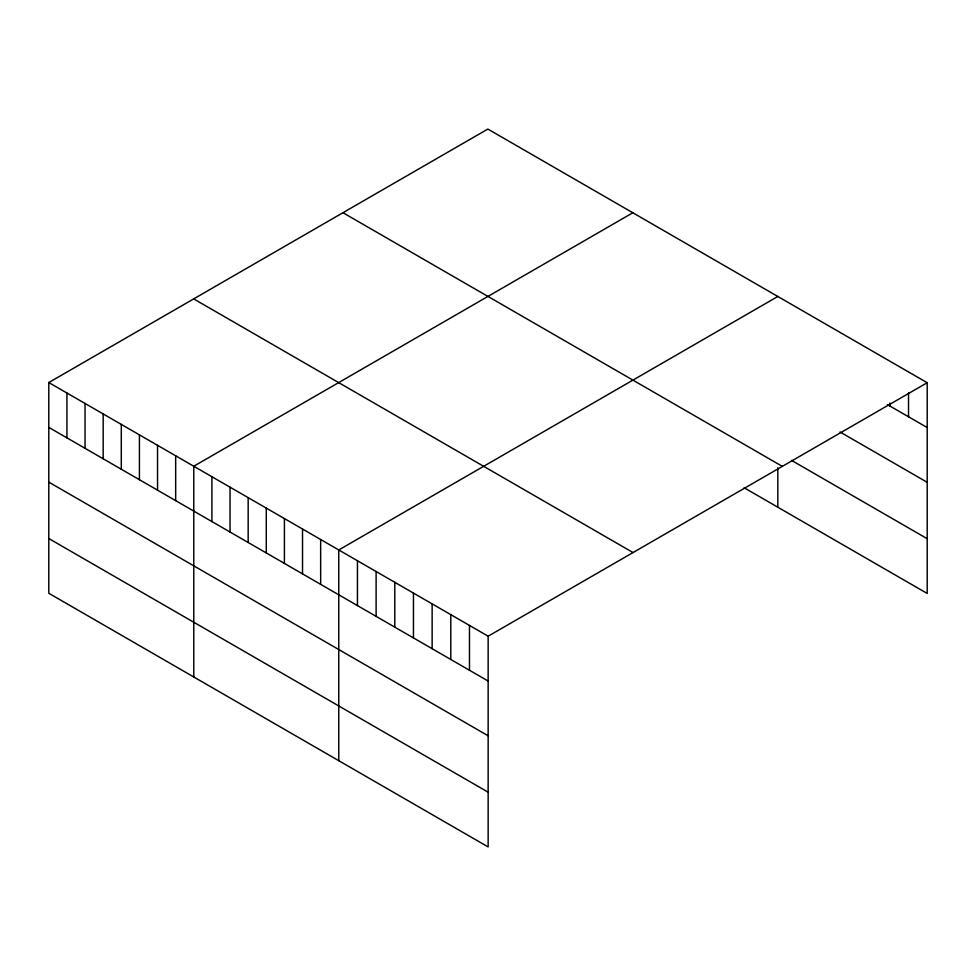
<?xml version="1.0" encoding="UTF-8"?>
<svg xmlns="http://www.w3.org/2000/svg" width="976" height="976" viewBox="0 0 976 976"><rect width="100%" height="100%" fill="white"/><g stroke="black" fill="none" stroke-linecap="round" stroke-linejoin="round"><path stroke-width="1.46" d="M48.8 382.543L488.146 636.206L488.146 846.936L48.8 593.274L48.8 382.543L487.854 129.064L927.2 382.726L927.2 593.457L744.163 487.78M632.838 212.768L193.785 466.247L193.785 676.99M777.823 296.472L338.77 549.964L338.77 760.694M488.146 636.206L927.2 382.726M887.367 404.564L927.2 427.561M840.068 432.002L927.2 482.303M791.512 460.367L927.2 538.703M342.966 212.719L782.313 466.369M193.687 298.9L633.034 552.55M48.8 427.39L488.146 681.041M48.8 482.132L488.146 735.782M48.8 538.532L488.146 792.195M908.522 392.864L908.522 416.776M889.856 403.015L889.856 406.004M777.823 467.675L777.823 507.215M469.48 625.421L469.48 670.268M450.802 614.648L450.802 659.483M432.136 603.863L432.136 648.698M413.458 593.079L413.458 637.926M394.792 582.306L394.792 627.141M376.114 571.521L376.114 616.356M357.448 560.736L357.448 605.584M320.653 539.496L320.653 584.331M302.523 529.029L302.523 573.876M284.406 518.573L284.406 563.408M266.277 508.106L266.277 552.941M248.16 497.638L248.16 542.485M230.031 487.183L230.031 532.018M211.914 476.715L211.914 521.562M175.668 455.792L175.668 500.627M157.539 445.324L157.539 490.172M139.422 434.869L139.422 479.704M121.292 424.401L121.292 469.236M103.175 413.934L103.175 458.781M85.046 403.478L85.046 448.313M66.929 393.011L66.929 437.846"/></g></svg>
